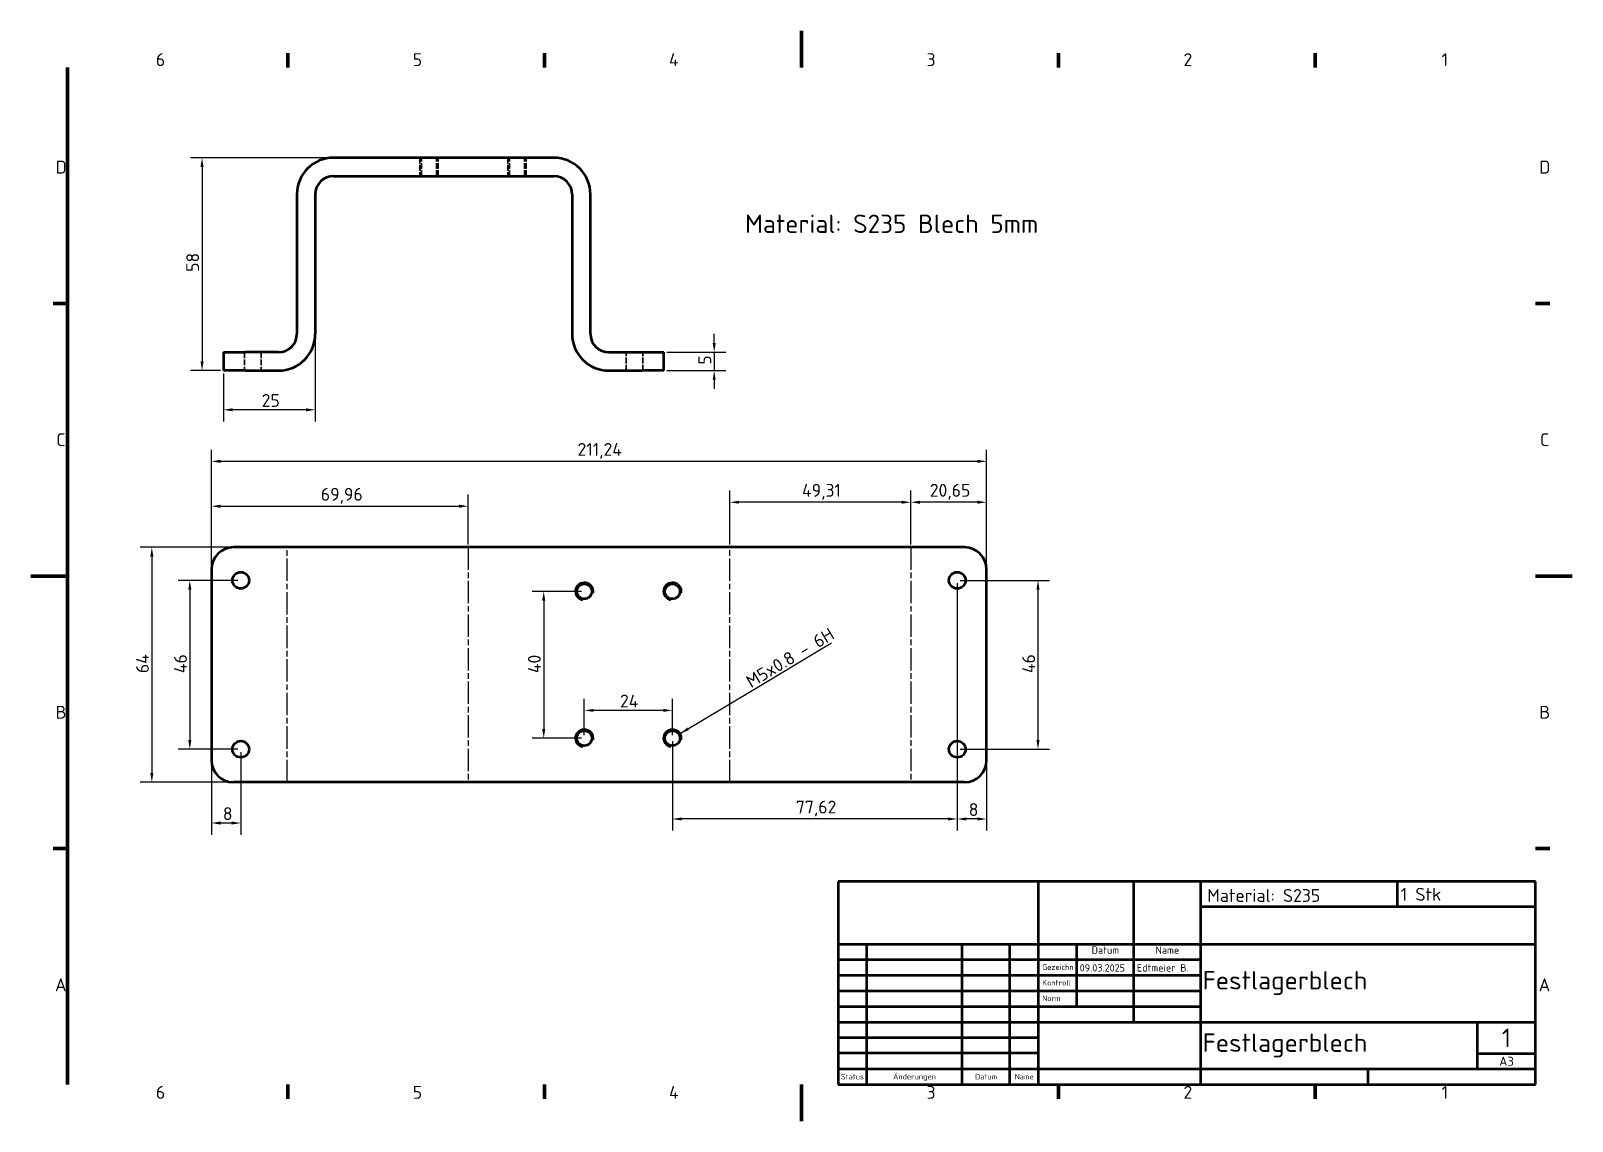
# Model space of a CAD drawing. Header units: millimetres. Extents: x 0 to 420, y 0 to 297.
import ezdxf
from ezdxf.enums import TextEntityAlignment as Align

# ---------------------------------------------------------------- set-up
doc = ezdxf.new("R2010")
doc.units = ezdxf.units.MM
doc.linetypes.add('CHAIN', pattern=[0.3543, 0.2362, -0.0295, 0.0591, -0.0295])
doc.linetypes.add('DASHED', pattern=[0.2067, 0.1654, -0.0413])
for name, color, linetype, lineweight in [('Bemaßung (ISO)', 7, 'Continuous', 25), ('Biegungsmittellinie (ISO)', 7, 'CHAIN', 25), ('Rahmen (ISO)', 7, 'Continuous', 70), ('Sichtbar (ISO)', 7, 'Continuous', 50), ('Sichtbar schmal (ISO)', 7, 'Continuous', 35), ('Symbol (ISO)', 7, 'Continuous', 25), ('Titel (ISO)', 7, 'Continuous', 50), ('Verdeckt (ISO)', 7, 'DASHED', 35)]:
    doc.layers.add(name, color=color, linetype=linetype, lineweight=lineweight)
doc.styles.add('Notiztext (DIN)', font='isocpeur.ttf')
doc.styles.add('Textstil11', font='isocpeur.ttf')
doc.styles.add('Textstil13', font='isocpeur.ttf')
doc.styles.add('Textstil14', font='isocpeur.ttf')
doc.styles.add('Textstil19', font='isocpeur.ttf')
doc.dimstyles.new('Standard (DIN)', dxfattribs={"dimtxt": 3.5, "dimasz": 2.5, "dimexe": 3.175, "dimexo": 0.8, "dimgap": 0.8, "dimtad": 1, "dimrnd": 1e-08, "dimzin": 0, "dimtxsty": 'Notiztext (DIN)', "dimcen": 0.09, "dimdle": 10, "dimclrd": 256, "dimclre": 256, "dimclrt": 256, "dimadec": 0, "dimazin": 0, "dimtfac": 1, "dimtmove": 0, "dimatfit": 3, "dimfxl": 0, "dimtolj": 1, "dimtzin": 0, "dimlwd": -1, "dimlwe": -1, "dimarcsym": 0})
doc.dimstyles.new('Standard (DIN)$7', dxfattribs={"dimtxt": 3.5, "dimasz": 2.5, "dimexe": 3.175, "dimexo": 0.8, "dimgap": 0.8, "dimtad": 1, "dimrnd": 1e-08, "dimzin": 0, "dimtxsty": 'Notiztext (DIN)', "dimcen": 0.09, "dimdle": 10, "dimclrd": 256, "dimclre": 256, "dimclrt": 256, "dimadec": 0, "dimazin": 0, "dimtfac": 1, "dimtmove": 0, "dimatfit": 3, "dimfxl": 0, "dimtolj": 1, "dimtzin": 0, "dimlwd": -1, "dimlwe": -1, "dimarcsym": 0})

# ---------------------------------------------------------------- blocks, each defined once
blk = doc.blocks.new('Ränder Vorgaberahmen')
at = {"layer": 'Rahmen (ISO)'}
for p, q in [((70, 287), (70, 290.9)), ((140, 287), (140, 290.9)), ((280, 287), (280, 290.9)), ((350, 287), (350, 290.9)), ((10, 222.75), (6.1, 222.75)), ((410, 222.75), (413.9, 222.75)), ((10, 74.25), (6.1, 74.25)), ((410, 74.25), (413.9, 74.25)), ((70, 10), (70, 6.1)), ((140, 10), (140, 6.1)), ((280, 10), (280, 6.1)), ((350, 10), (350, 6.1))]:
    blk.add_line(p, q, dxfattribs=at)
at = {"layer": 'Rahmen (ISO)', "flags": 128}
for points in [[(210, 297), (210, 287)], [(10, 10), (10, 287)], [(0, 148.5), (10, 148.5)], [(420, 148.5), (410, 148.5)], [(210, 0), (210, 10)]]:
    blk.add_lwpolyline(points, dxfattribs=at)
at = {"layer": 'Rahmen (ISO)', "char_height": 3.5, "attachment_point": 7, "style": 'Notiztext (DIN)'}
for s, insert in [('6', (34.08, 287.4)), ('5', (104.08, 287.4)), ('4', (173.9, 287.4)), ('3', (244.08, 287.4)), ('2', (314.08, 287.4)), ('1', (384.42, 287.4)), ('D', (6.75, 258.13)), ('D', (411.05, 258.13)), ('C', (6.93, 183.88)), ('C', (411.23, 183.88)), ('B', (6.75, 109.63)), ('B', (411.05, 109.63)), ('A', (6.58, 35.38)), ('A', (410.88, 35.38)), ('6', (34.08, 6.1)), ('5', (104.08, 6.1)), ('4', (173.9, 6.1)), ('3', (244.08, 6.1)), ('2', (314.08, 6.1)), ('1', (384.42, 6.1))]:
    blk.add_mtext(s, dxfattribs=dict(at, insert=insert))
blk = doc.blocks.new('Schriftfelder DIN')
at = {"layer": 'Titel (ISO)'}
for p, q in [((288.4, 155.08), (98.4, 155.08)), ((98.4, 155.08), (98.4, 99.83)), ((153, 99.83), (153, 155.08)), ((179, 138.08), (179, 155.08)), ((197.2, 99.83), (197.2, 155.08)), ((250.8, 148.33), (250.8, 155.08)), ((288.4, 99.83), (288.4, 155.08)), ((197.2, 148.33), (288.4, 148.33)), ((98.4, 138.08), (288.4, 138.08)), ((106.2, 99.83), (106.2, 138.08)), ((132.2, 99.83), (132.2, 138.08)), ((145.2, 99.83), (145.2, 138.08)), ((163.4, 121.08), (163.4, 138.08)), ((179, 116.83), (179, 138.08)), ((98.4, 133.83), (153, 133.83)), ((153, 133.83), (197.2, 133.83)), ((98.4, 129.58), (153, 129.58)), ((153, 129.58), (197.2, 129.58)), ((98.4, 125.33), (153, 125.33)), ((153, 125.33), (197.2, 125.33)), ((98.4, 121.08), (153, 121.08)), ((153, 121.08), (197.2, 121.08)), ((98.4, 116.83), (153, 116.83)), ((153, 116.83), (288.4, 116.83)), ((272.6, 104.08), (272.6, 116.83)), ((98.4, 112.58), (153, 112.58)), ((153, 108.33), (98.4, 108.33)), ((272.6, 108.22), (288.4, 108.22)), ((98.4, 104.08), (153, 104.08)), ((153, 104.08), (197.2, 104.08)), ((197.2, 104.08), (288.4, 104.08)), ((242.8, 99.83), (242.8, 104.08)), ((98.4, 99.83), (288.4, 99.83))]:
    blk.add_line(p, q, dxfattribs=at)
at = {"layer": 'Titel (ISO)', "style": 'Textstil14'}
for s, p in [('Datum', (171.2, 134.83)), ('Name', (188.1, 134.83))]:
    blk.add_text(s, height=2, dxfattribs=at).set_placement(p, align=Align.BOTTOM_CENTER)
at = {"layer": 'Titel (ISO)', "style": 'Textstil13'}
for s, p in [('Gezeichn', (154, 130.58)), ('Kontroll', (154, 126.33)), ('Norm', (154, 122.08))]:
    blk.add_text(s, height=1.5, dxfattribs=at).set_placement(p, align=Align.BOTTOM_LEFT)
for s, p in [('Status', (102.3, 101.95)), ('Änderungen', (119.2, 101.95)), ('Datum', (138.7, 101.95)), ('Name', (149.1, 101.95))]:
    blk.add_text(s, height=1.5, dxfattribs=at).set_placement(p, align=Align.MIDDLE_CENTER)
at = {"layer": 'Titel (ISO)'}
for tag, p, height, style in [('ERSTELLUNGSDATUM_001', (164.2, 130.58), 2, 'Textstil14'), ('AUTOR_001', (179.8, 130.58), 2, 'Textstil14'), ('TITEL_001', (197.7, 125.7), 5, 'Textstil11'), ('BAUTEILNUMMER_001', (197.7, 108.7), 5, 'Textstil11'), ('Blattnummer_001', (279.25, 110.02), 5, 'Textstil11'), ('Blattgröße_001', (278.51, 104.9), 2.49, 'Textstil19')]:
    blk.add_attdef(tag, p, '', height=height, dxfattribs=dict(at, style=style))
at = {"layer": 'Titel (ISO)', "style": 'Textstil14'}
for tag, p in [('KONTROLLDATUM', (164.4, 126.33)), ('KONTROLLIERT_VON', (180, 126.33)), ('GENEHM.DAT._KONSTR.', (164.4, 122.08)), ('KONSTR._GEN._VON', (180, 122.08))]:
    blk.add_attdef(tag, text='', height=2, dxfattribs=at).set_placement(p, align=Align.BOTTOM_LEFT)
blk = doc.blocks.new('*D5')
at = {"layer": 'Bemaßung (ISO)'}
for p, q in [((54.4, 156.31), (29.8, 156.31)), ((32.97, 153.81), (32.97, 94.81)), ((54.4, 92.31), (29.8, 92.31))]:
    blk.add_line(p, q, dxfattribs=at)
for points in [[(32.56, 153.81), (33.39, 153.81), (32.97, 156.31)], [(32.56, 94.81), (33.39, 94.81), (32.97, 92.31)]]:
    blk.add_solid(points, dxfattribs=at)
at = {"layer": 'Defpoints', "color": 0}
for p in [(55.2, 156.31), (32.97, 92.31), (55.2, 92.31)]:
    blk.add_point(p, dxfattribs=at)
at = {"layer": 'Bemaßung (ISO)', "insert": (28.67, 122.04), "char_height": 3.5, "attachment_point": 1, "rotation": 90, "style": 'Notiztext (DIN)'}
blk.add_mtext('\\A1;64', dxfattribs=at)
blk = doc.blocks.new('*D6')
at = {"layer": 'Bemaßung (ISO)'}
for p, q in [((56.4, 147.31), (40.15, 147.31)), ((43.33, 144.81), (43.33, 103.81)), ((56.4, 101.31), (40.15, 101.31))]:
    blk.add_line(p, q, dxfattribs=at)
for points in [[(42.91, 144.81), (43.75, 144.81), (43.33, 147.31)], [(42.91, 103.81), (43.75, 103.81), (43.33, 101.31)]]:
    blk.add_solid(points, dxfattribs=at)
at = {"layer": 'Defpoints', "color": 0}
for p in [(57.2, 147.31), (43.33, 101.31), (57.2, 101.31)]:
    blk.add_point(p, dxfattribs=at)
at = {"layer": 'Bemaßung (ISO)', "insert": (39.03, 122.04), "char_height": 3.5, "attachment_point": 1, "rotation": 90, "style": 'Notiztext (DIN)'}
blk.add_mtext('\\A1;46', dxfattribs=at)
blk = doc.blocks.new('*D7')
at = {"layer": 'Bemaßung (ISO)'}
for p, q in [((253.24, 147.31), (277.62, 147.31)), ((274.44, 144.81), (274.44, 103.81)), ((253.24, 101.31), (277.62, 101.31))]:
    blk.add_line(p, q, dxfattribs=at)
for points in [[(274.03, 144.81), (274.86, 144.81), (274.44, 147.31)], [(274.03, 103.81), (274.86, 103.81), (274.44, 101.31)]]:
    blk.add_solid(points, dxfattribs=at)
at = {"layer": 'Defpoints', "color": 0}
for p in [(252.44, 147.31), (252.44, 101.31), (274.44, 101.31)]:
    blk.add_point(p, dxfattribs=at)
at = {"layer": 'Bemaßung (ISO)', "insert": (270.14, 122.04), "char_height": 3.5, "attachment_point": 1, "rotation": 90, "style": 'Notiztext (DIN)'}
blk.add_mtext('\\A1;46', dxfattribs=at)
blk = doc.blocks.new('*D8')
at = {"layer": 'Bemaßung (ISO)'}
for p, q in [((150.02, 144.31), (136.58, 144.31)), ((139.76, 141.81), (139.76, 106.81)), ((150.02, 104.31), (136.58, 104.31))]:
    blk.add_line(p, q, dxfattribs=at)
for points in [[(139.34, 141.81), (140.18, 141.81), (139.76, 144.31)], [(139.34, 106.81), (140.18, 106.81), (139.76, 104.31)]]:
    blk.add_solid(points, dxfattribs=at)
at = {"layer": 'Defpoints', "color": 0}
for p in [(150.82, 144.31), (139.76, 104.31), (150.82, 104.31)]:
    blk.add_point(p, dxfattribs=at)
at = {"layer": 'Bemaßung (ISO)', "insert": (135.46, 122.04), "char_height": 3.5, "attachment_point": 1, "rotation": 90, "style": 'Notiztext (DIN)'}
blk.add_mtext('\\A1;40', dxfattribs=at)
blk = doc.blocks.new('*D9')
at = {"layer": 'Bemaßung (ISO)'}
for p, q in [((150.82, 105.11), (150.82, 115.06)), ((174.82, 105.11), (174.82, 115.06)), ((172.32, 111.89), (153.32, 111.89))]:
    blk.add_line(p, q, dxfattribs=at)
for points in [[(153.32, 112.3), (153.32, 111.47), (150.82, 111.89)], [(172.32, 112.3), (172.32, 111.47), (174.82, 111.89)]]:
    blk.add_solid(points, dxfattribs=at)
at = {"layer": 'Defpoints', "color": 0}
for p in [(150.82, 111.89), (150.82, 104.31), (174.82, 104.31)]:
    blk.add_point(p, dxfattribs=at)
at = {"layer": 'Bemaßung (ISO)', "insert": (160.55, 116.19), "char_height": 3.5, "attachment_point": 1, "style": 'Notiztext (DIN)'}
blk.add_mtext('\\A1;24', dxfattribs=at)
blk = doc.blocks.new('*D10')
at = {"layer": 'Bemaßung (ISO)'}
for p, q in [((77.5, 213.64), (77.5, 190.59)), ((52.5, 203.64), (52.5, 190.59)), ((75, 193.77), (55, 193.77))]:
    blk.add_line(p, q, dxfattribs=at)
for points in [[(55, 194.18), (55, 193.35), (52.5, 193.77)], [(75, 194.18), (75, 193.35), (77.5, 193.77)]]:
    blk.add_solid(points, dxfattribs=at)
at = {"layer": 'Defpoints', "color": 0}
for p in [(77.5, 214.44), (52.5, 204.44), (52.5, 193.77)]:
    blk.add_point(p, dxfattribs=at)
at = {"layer": 'Bemaßung (ISO)', "insert": (62.9, 198.07), "char_height": 3.5, "attachment_point": 1, "style": 'Notiztext (DIN)'}
blk.add_mtext('\\A1;25', dxfattribs=at)
blk = doc.blocks.new('*D11')
at = {"layer": 'Bemaßung (ISO)'}
for p, q in [((186.21, 211.94), (186.21, 214.44)), ((173.3, 209.44), (189.38, 209.44)), ((186.21, 209.44), (186.21, 204.44)), ((173.3, 204.44), (189.38, 204.44)), ((186.21, 201.94), (186.21, 199.44))]:
    blk.add_line(p, q, dxfattribs=at)
for points in [[(185.79, 211.94), (186.62, 211.94), (186.21, 209.44)], [(185.79, 201.94), (186.62, 201.94), (186.21, 204.44)]]:
    blk.add_solid(points, dxfattribs=at)
at = {"layer": 'Defpoints', "color": 0}
for p in [(172.5, 209.44), (172.5, 204.44), (186.21, 204.44)]:
    blk.add_point(p, dxfattribs=at)
at = {"layer": 'Bemaßung (ISO)', "insert": (181.91, 206.07), "char_height": 3.5, "attachment_point": 1, "rotation": 90, "style": 'Notiztext (DIN)'}
blk.add_mtext('\\A1;5', dxfattribs=at)
blk = doc.blocks.new('*D12')
at = {"layer": 'Bemaßung (ISO)'}
for p, q in [((81.7, 262.44), (43.48, 262.44)), ((46.65, 259.94), (46.65, 206.94)), ((51.7, 204.44), (43.48, 204.44))]:
    blk.add_line(p, q, dxfattribs=at)
for points in [[(46.24, 259.94), (47.07, 259.94), (46.65, 262.44)], [(46.24, 206.94), (47.07, 206.94), (46.65, 204.44)]]:
    blk.add_solid(points, dxfattribs=at)
at = {"layer": 'Defpoints', "color": 0}
for p in [(82.5, 262.44), (46.65, 204.44), (52.5, 204.44)]:
    blk.add_point(p, dxfattribs=at)
at = {"layer": 'Bemaßung (ISO)', "insert": (42.35, 231.34), "char_height": 3.5, "attachment_point": 1, "rotation": 90, "style": 'Notiztext (DIN)'}
blk.add_mtext('\\A1;58', dxfattribs=at)
blk = doc.blocks.new('*D13')
at = {"layer": 'Bemaßung (ISO)'}
for p, q in [((49.2, 97.51), (49.2, 78.03)), ((57.2, 100.51), (57.2, 78.03)), ((54.7, 81.21), (51.7, 81.21))]:
    blk.add_line(p, q, dxfattribs=at)
for points in [[(51.7, 81.63), (51.7, 80.79), (49.2, 81.21)], [(54.7, 81.63), (54.7, 80.79), (57.2, 81.21)]]:
    blk.add_solid(points, dxfattribs=at)
at = {"layer": 'Defpoints', "color": 0}
for p in [(57.2, 101.31), (49.2, 98.31), (49.2, 81.21)]:
    blk.add_point(p, dxfattribs=at)
at = {"layer": 'Bemaßung (ISO)', "insert": (52.33, 85.51), "char_height": 3.5, "attachment_point": 1, "style": 'Notiztext (DIN)'}
blk.add_mtext('\\A1;8', dxfattribs=at)
blk = doc.blocks.new('*D14')
at = {"layer": 'Bemaßung (ISO)'}
for p, q in [((252.44, 146.51), (252.44, 79.14)), ((260.44, 97.51), (260.44, 79.14)), ((257.94, 82.31), (254.94, 82.31))]:
    blk.add_line(p, q, dxfattribs=at)
for points in [[(254.94, 82.73), (254.94, 81.9), (252.44, 82.31)], [(257.94, 82.73), (257.94, 81.9), (260.44, 82.31)]]:
    blk.add_solid(points, dxfattribs=at)
at = {"layer": 'Defpoints', "color": 0}
for p in [(252.44, 147.31), (260.44, 98.31), (252.44, 82.31)]:
    blk.add_point(p, dxfattribs=at)
at = {"layer": 'Bemaßung (ISO)', "insert": (255.57, 86.61), "char_height": 3.5, "attachment_point": 1, "style": 'Notiztext (DIN)'}
blk.add_mtext('\\A1;8', dxfattribs=at)
blk = doc.blocks.new('*D15')
at = {"layer": 'Bemaßung (ISO)'}
for p, q in [((174.82, 103.51), (174.82, 79.14)), ((252.44, 100.51), (252.44, 79.14)), ((249.94, 82.31), (177.32, 82.31))]:
    blk.add_line(p, q, dxfattribs=at)
for points in [[(177.32, 82.73), (177.32, 81.9), (174.82, 82.31)], [(249.94, 82.73), (249.94, 81.9), (252.44, 82.31)]]:
    blk.add_solid(points, dxfattribs=at)
at = {"layer": 'Defpoints', "color": 0}
for p in [(174.82, 104.31), (252.44, 101.31), (174.82, 82.31)]:
    blk.add_point(p, dxfattribs=at)
at = {"layer": 'Bemaßung (ISO)', "insert": (208.47, 87.31), "char_height": 3.5, "attachment_point": 1, "style": 'Notiztext (DIN)'}
blk.add_mtext('\\A1;77,62', dxfattribs=at)
blk = doc.blocks.new('*D16')
at = {"layer": 'Bemaßung (ISO)'}
for p, q in [((239.79, 157.11), (239.79, 171.77)), ((257.94, 168.59), (242.29, 168.59)), ((260.44, 151.11), (260.44, 171.77))]:
    blk.add_line(p, q, dxfattribs=at)
for points in [[(242.29, 169.01), (242.29, 168.18), (239.79, 168.59)], [(257.94, 169.01), (257.94, 168.18), (260.44, 168.59)]]:
    blk.add_solid(points, dxfattribs=at)
at = {"layer": 'Defpoints', "color": 0}
for p in [(239.79, 168.59), (239.79, 156.31), (260.44, 150.31)]:
    blk.add_point(p, dxfattribs=at)
at = {"layer": 'Bemaßung (ISO)', "insert": (244.95, 173.59), "char_height": 3.5, "attachment_point": 1, "style": 'Notiztext (DIN)'}
blk.add_mtext('\\A1;20,65', dxfattribs=at)
blk = doc.blocks.new('*D17')
at = {"layer": 'Bemaßung (ISO)'}
for p, q in [((190.48, 157.11), (190.48, 171.77)), ((237.29, 168.59), (192.98, 168.59)), ((239.79, 157.11), (239.79, 171.77))]:
    blk.add_line(p, q, dxfattribs=at)
for points in [[(192.98, 169.01), (192.98, 168.18), (190.48, 168.59)], [(237.29, 169.01), (237.29, 168.18), (239.79, 168.59)]]:
    blk.add_solid(points, dxfattribs=at)
at = {"layer": 'Defpoints', "color": 0}
for p in [(190.48, 168.59), (190.48, 156.31), (239.79, 156.31)]:
    blk.add_point(p, dxfattribs=at)
at = {"layer": 'Bemaßung (ISO)', "insert": (210.14, 173.59), "char_height": 3.5, "attachment_point": 1, "style": 'Notiztext (DIN)'}
blk.add_mtext('\\A1;49,31', dxfattribs=at)
blk = doc.blocks.new('*D18')
at = {"layer": 'Bemaßung (ISO)'}
for p, q in [((49.2, 151.11), (49.2, 170.69)), ((119.17, 157.11), (119.17, 170.69)), ((51.7, 167.51), (116.67, 167.51))]:
    blk.add_line(p, q, dxfattribs=at)
for points in [[(51.7, 167.93), (51.7, 167.09), (49.2, 167.51)], [(116.67, 167.93), (116.67, 167.09), (119.17, 167.51)]]:
    blk.add_solid(points, dxfattribs=at)
at = {"layer": 'Defpoints', "color": 0}
for p in [(119.17, 167.51), (119.17, 156.31), (49.2, 150.31)]:
    blk.add_point(p, dxfattribs=at)
at = {"layer": 'Bemaßung (ISO)', "insert": (79.02, 172.51), "char_height": 3.5, "attachment_point": 1, "style": 'Notiztext (DIN)'}
blk.add_mtext('\\A1;69,96', dxfattribs=at)
blk = doc.blocks.new('*D19')
at = {"layer": 'Bemaßung (ISO)'}
for p, q in [((49.2, 151.11), (49.2, 182.91)), ((260.44, 151.11), (260.44, 182.91)), ((51.7, 179.74), (257.94, 179.74))]:
    blk.add_line(p, q, dxfattribs=at)
for points in [[(51.7, 180.15), (51.7, 179.32), (49.2, 179.74)], [(257.94, 180.15), (257.94, 179.32), (260.44, 179.74)]]:
    blk.add_solid(points, dxfattribs=at)
at = {"layer": 'Defpoints', "color": 0}
for p in [(260.44, 179.74), (49.2, 150.31), (260.44, 150.31)]:
    blk.add_point(p, dxfattribs=at)
at = {"layer": 'Bemaßung (ISO)', "insert": (148.96, 184.74), "char_height": 3.5, "attachment_point": 1, "style": 'Notiztext (DIN)'}
blk.add_mtext('\\A1;211,24', dxfattribs=at)

msp = doc.modelspace()

# ---------------------------------------------------------------- linework, layer by layer
at = {"layer": 'Biegungsmittellinie (ISO)', "ltscale": 25.80541}
for p, q in [((69.858, 92.313), (69.858, 156.313)), ((119.168, 156.313), (119.168, 92.313)), ((190.477, 92.313), (190.477, 156.313)), ((239.787, 156.313), (239.787, 92.313))]:
    msp.add_line(p, q, dxfattribs=at)
at = {"layer": 'Sichtbar (ISO)'}
for p, q in [((142.495, 262.443), (82.495, 262.443)), ((82.495, 257.443), (142.495, 257.443)), ((72.495, 252.443), (72.495, 214.443)), ((77.495, 252.443), (77.495, 214.443)), ((147.495, 252.443), (147.495, 214.443)), ((152.495, 214.443), (152.495, 252.443)), ((52.495, 209.443), (58.495, 209.443)), ((52.495, 209.443), (52.495, 204.443)), ((67.495, 209.443), (58.495, 209.443)), ((157.495, 209.443), (166.495, 209.443)), ((166.495, 209.443), (172.495, 209.443)), ((172.495, 204.443), (172.495, 209.443)), ((58.495, 204.443), (52.495, 204.443)), ((58.495, 204.443), (67.495, 204.443)), ((157.495, 204.443), (166.495, 204.443)), ((172.495, 204.443), (166.495, 204.443)), ((254.442, 156.313), (55.203, 156.313)), ((49.203, 150.313), (49.203, 98.313)), ((260.442, 98.313), (260.442, 150.313)), ((254.442, 92.313), (55.203, 92.313))]:
    msp.add_line(p, q, dxfattribs=at)
for centre, radius in [((57.203, 147.313), 2.25), ((252.442, 147.313), 2.25), ((150.823, 144.313), 2.067), ((174.823, 144.313), 2.067), ((150.823, 104.313), 2.067), ((174.823, 104.313), 2.067), ((57.203, 101.313), 2.25), ((252.442, 101.313), 2.25)]:
    msp.add_circle(centre, radius, dxfattribs=at)
for centre, radius, start, end in [((82.495, 252.443), 10, 90, 180), ((142.495, 252.443), 10, 0, 90), ((82.495, 252.443), 5, 90, 180), ((142.495, 252.443), 5, 0, 90), ((67.495, 214.443), 10, 270, 0), ((67.495, 214.443), 5, 270, 0), ((157.495, 214.443), 10, 180, 270), ((157.495, 214.443), 5, 180, 270), ((55.203, 150.313), 6, 90, 180), ((254.442, 150.313), 6, 0, 90), ((55.203, 98.313), 6, 180, 270), ((254.442, 98.313), 6, 270, 0)]:
    msp.add_arc(centre, radius, start, end, dxfattribs=at)
at = {"layer": 'Sichtbar schmal (ISO)'}
for centre in [(150.823, 144.313), (174.823, 144.313), (150.823, 104.313), (174.823, 104.313)]:
    msp.add_arc(centre, 2.5, 350, 260, dxfattribs=at)
at = {"layer": 'Verdeckt (ISO)', "ltscale": 9.523383}
for p, q in [((105.995, 262.443), (105.995, 257.443)), ((106.428, 257.443), (106.428, 262.443)), ((110.562, 257.443), (110.562, 262.443)), ((110.995, 257.443), (110.995, 262.443)), ((129.995, 262.443), (129.995, 257.443)), ((130.428, 257.443), (130.428, 262.443)), ((134.562, 257.443), (134.562, 262.443)), ((134.995, 257.443), (134.995, 262.443)), ((58.245, 209.443), (58.245, 204.443)), ((62.745, 209.443), (62.745, 204.443)), ((162.245, 204.443), (162.245, 209.443)), ((166.745, 204.443), (166.745, 209.443))]:
    msp.add_line(p, q, dxfattribs=at)

# ---------------------------------------------------------------- block references
msp.add_blockref('Ränder Vorgaberahmen', (0, 0))
msp.add_blockref('Schriftfelder DIN', (121.599, -89.828)).add_auto_attribs({'Blattnummer_001': '1', 'Blattgröße_001': 'A3', 'TITEL_001': 'Festlagerblech', 'BAUTEILNUMMER_001': 'Festlagerblech', 'ERSTELLUNGSDATUM_001': '09.03.2025', 'AUTOR_001': 'Edtmeier B.'})

# ---------------------------------------------------------------- texts
at = {"layer": 'Symbol (ISO)', "insert": (194.611, 246.943), "char_height": 5, "width": 77.96846, "attachment_point": 1, "line_spacing_factor": 1.2, "style": 'Notiztext (DIN)'}
msp.add_mtext('\\fISOCPEUR|b0|i0;\\H5.0000;Material: S235 Blech 5mm\\P', dxfattribs=at)
at = {"layer": 'Symbol (ISO)', "insert": (196.278, 117.847), "char_height": 3.5, "width": 26.14523, "attachment_point": 7, "rotation": 30.92702, "line_spacing_factor": 0.6125, "style": 'Notiztext (DIN)'}
msp.add_mtext('M5x0.8 - 6H', dxfattribs=at)
at = {"layer": 'Symbol (ISO)', "char_height": 3.5, "attachment_point": 1, "style": 'Notiztext (DIN)'}
for s, insert, width in [('\\fISOCPEUR|b0|i0;Material: S235', (320.571, 63.227), 30.43506), ('\\fISOCPEUR|b0|i0;1 Stk', (373.285, 63.552), 11.19805)]:
    msp.add_mtext(s, dxfattribs=dict(at, insert=insert, width=width))

# ---------------------------------------------------------------- dimensions: what is measured, and where the dimension line sits
at = {"layer": 'Bemaßung (ISO)'}
for base, p1, p2, angle, override, picture, middle in [((46.653, 204.443), (82.495, 262.443), (52.495, 204.443), 90, {"dimgap": 0.8, "dimdec": 0, "dimtol": 0, "dimlim": 0, "dimtp": 0, "dimtm": 0, "dimtdec": 2, "dimtofl": 0, "dimatfit": 1}, '*D12', (46.653, 233.443)), ((52.495, 193.767), (77.495, 214.443), (52.495, 204.443), 180, {"dimgap": 0.8, "dimdec": 0, "dimtol": 0, "dimlim": 0, "dimtp": 0, "dimtm": 0, "dimtdec": 2, "dimtofl": 0, "dimatfit": 1}, '*D10', (64.995, 193.767)), ((186.207, 204.443), (172.495, 209.443), (172.495, 204.443), 90, {"dimgap": 0.8, "dimdec": 0, "dimtol": 0, "dimlim": 0, "dimtp": 0, "dimtm": 0, "dimtdec": 2, "dimtofl": 1, "dimatfit": 1}, '*D11', (186.207, 206.943)), ((260.442, 179.737), (49.203, 150.313), (260.442, 150.313), 180, {"dimgap": 0.8, "dimdec": 2, "dimtol": 0, "dimlim": 0, "dimtp": 0, "dimtm": 0, "dimtdec": 2, "dimtofl": 0, "dimatfit": 1}, '*D19', (154.823, 179.737)), ((119.1677, 167.5101), (49.2031, 150.3126), (119.1677, 156.3126), 180, {"dimgap": 0.8, "dimdec": 2, "dimtol": 0, "dimlim": 0, "dimtp": 0, "dimtm": 0, "dimtdec": 2, "dimtofl": 0, "dimatfit": 1}, '*D18', (84.1854, 167.5101)), ((190.477, 168.594), (239.787, 156.313), (190.477, 156.313), 180, {"dimgap": 0.8, "dimdec": 2, "dimtol": 0, "dimlim": 0, "dimtp": 0, "dimtm": 0, "dimtdec": 2, "dimtofl": 0, "dimatfit": 1}, '*D17', (215.132, 168.594)), ((32.974, 92.313), (55.203, 156.313), (55.203, 92.313), 90, {"dimgap": 0.8, "dimdec": 0, "dimtol": 0, "dimlim": 0, "dimtp": 0, "dimtm": 0, "dimtdec": 2, "dimtofl": 0, "dimatfit": 1}, '*D5', (32.974, 124.313)), ((43.329, 101.313), (57.203, 147.313), (57.203, 101.313), 90, {"dimgap": 0.8, "dimdec": 0, "dimtol": 0, "dimlim": 0, "dimtp": 0, "dimtm": 0, "dimtdec": 2, "dimtofl": 0, "dimatfit": 1}, '*D6', (43.329, 124.313)), ((274.442, 101.313), (252.442, 147.313), (252.442, 101.313), 90, {"dimgap": 0.8, "dimdec": 0, "dimtol": 0, "dimlim": 0, "dimtp": 0, "dimtm": 0, "dimtdec": 2, "dimtofl": 0, "dimatfit": 1}, '*D7', (274.442, 124.313)), ((139.758, 104.313), (150.823, 144.313), (150.823, 104.313), 90, {"dimgap": 0.8, "dimdec": 0, "dimtol": 0, "dimlim": 0, "dimtp": 0, "dimtm": 0, "dimtdec": 2, "dimtofl": 0, "dimatfit": 1}, '*D8', (139.758, 124.313)), ((150.823, 111.887), (174.823, 104.313), (150.823, 104.313), 180, {"dimgap": 0.8, "dimdec": 0, "dimtol": 0, "dimlim": 0, "dimtp": 0, "dimtm": 0, "dimtdec": 2, "dimtofl": 0, "dimatfit": 1}, '*D9', (162.823, 111.887)), ((49.203, 81.209), (57.203, 101.313), (49.203, 98.313), 180, {"dimgap": 0.8, "dimdec": 0, "dimtol": 0, "dimlim": 0, "dimtp": 0, "dimtm": 0, "dimtdec": 2, "dimtofl": 0, "dimatfit": 1}, '*D13', (53.203, 81.209)), ((174.823, 82.313), (252.442, 101.313), (174.823, 104.313), 180, {"dimgap": 0.8, "dimdec": 2, "dimtol": 0, "dimlim": 0, "dimtp": 0, "dimtm": 0, "dimtdec": 2, "dimtofl": 0, "dimatfit": 1}, '*D15', (213.632, 82.313))]:
    dim = msp.add_linear_dim(base=base, p1=p1, p2=p2, angle=angle, dimstyle='Standard (DIN)', override=override, dxfattribs=at)
    dim.commit()
    dim.dimension.update_dxf_attribs({"geometry": picture, "text_midpoint": middle, "dimtype": 160})
for base, p1, p2, override, picture, middle in [((239.7872, 168.5945), (260.442, 150.3126), (239.7872, 156.3126), {"dimgap": 0.8, "dimdec": 2, "dimtol": 0, "dimlim": 0, "dimtp": 0, "dimtm": 0, "dimtdec": 2, "dimtofl": 0, "dimatfit": 1}, '*D16', (250.1146, 168.5945)), ((252.442, 82.313), (260.442, 98.313), (252.442, 147.313), {"dimgap": 0.8, "dimdec": 0, "dimtol": 0, "dimlim": 0, "dimtp": 0, "dimtm": 0, "dimtdec": 2, "dimtofl": 0, "dimatfit": 1}, '*D14', (256.442, 82.313))]:
    dim = msp.add_linear_dim(base=base, p1=p1, p2=p2, dimstyle='Standard (DIN)', override=override, dxfattribs=at)
    dim.commit()
    dim.dimension.update_dxf_attribs({"geometry": picture, "text_midpoint": middle, "dimtype": 160})

# ---------------------------------------------------------------- leaders
at = {"layer": 'Symbol (ISO)', "annotation_type": 0, "has_hookline": 1, "hookline_direction": 0, "text_width": 25.2, "horizontal_direction": (0.857823, 0.513946, 0)}
msp.add_leader([(176.967, 105.597), (196.578, 117.347)], dimstyle='Standard (DIN)$7', override={"dimgap": 0, "dimtad": 1}, dxfattribs=at)

doc.saveas('drawing.dxf')
